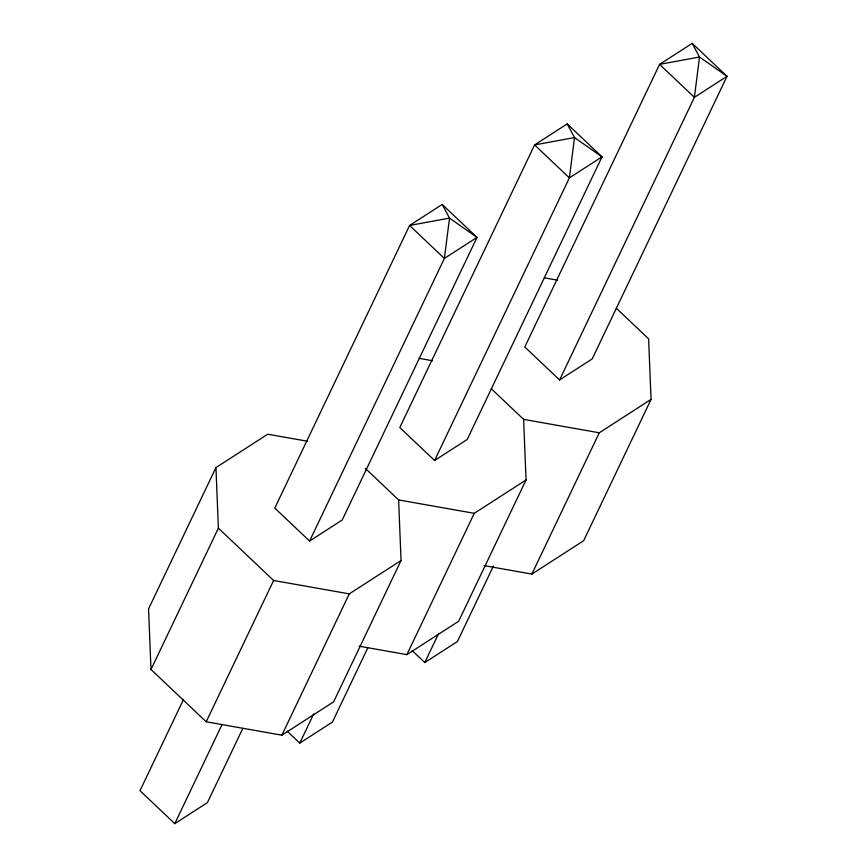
<?xml version="1.0" encoding="UTF-8"?>
<svg xmlns="http://www.w3.org/2000/svg" width="867" height="867" viewBox="0 0 867 867"><rect width="100%" height="100%" fill="white"/><g stroke="black" fill="none" stroke-linecap="round" stroke-linejoin="round"><path stroke-width="1.3" d="M307.547 441.27L267.73 434.215L215.948 467.584L148.55 608.894L150.988 669.476L206.205 721.788L281.873 735.183L333.643 701.815L401.042 560.516L398.614 499.934L365.289 468.364M150.988 669.476L218.386 528.166L215.948 467.584M183.566 699.333L139.988 790.693L174.787 823.65L207.408 802.625L242.847 728.323M206.205 721.788L273.604 580.478L218.386 528.166M174.787 823.65L221.844 724.975M309.584 541.041L444.381 258.42L449.518 218.105L442.213 204.449L409.592 225.463L274.796 508.084L309.584 541.041L342.205 520.016L477.002 237.406L442.213 204.449M281.873 735.183L349.271 593.873L401.042 560.516M287.226 731.206L299.787 743.106L313.735 713.866M434.584 460.485L569.381 177.876L574.518 137.56L567.213 123.894L534.592 144.919L399.795 427.529L434.584 460.485L467.205 439.471L602.001 156.851L567.213 123.894M367.846 647.779L332.408 722.081L299.787 743.106M359.09 646.175L406.872 654.639L474.271 513.329L526.052 479.96L523.614 419.379L491.242 388.719M412.226 650.651L424.787 662.551L438.735 633.322M559.583 379.941L694.391 97.332L699.528 57.016L692.213 43.35L659.592 64.375L524.795 346.984L559.583 379.941L592.204 358.916L727.012 76.307L692.213 43.35M526.052 479.96L458.654 621.271L406.872 654.639M493.431 566.01L457.408 641.537L424.787 662.551M484.089 565.62L531.872 574.084L599.27 432.785L651.052 399.416L648.614 338.834L616.242 308.164M651.052 399.416L583.654 540.726L531.872 574.084M544.281 277.83L557.557 280.171M419.281 358.374L432.546 360.726M523.614 419.379L599.27 432.785M398.614 499.934L474.271 513.329M273.604 580.478L349.271 593.873M477.002 237.406L444.381 258.42L409.592 225.463L449.518 218.105L477.002 237.406M602.001 156.851L569.381 177.876L534.592 144.919L574.518 137.56L602.001 156.851M727.012 76.307L694.391 97.332L659.592 64.375L699.528 57.016L727.012 76.307"/></g></svg>
